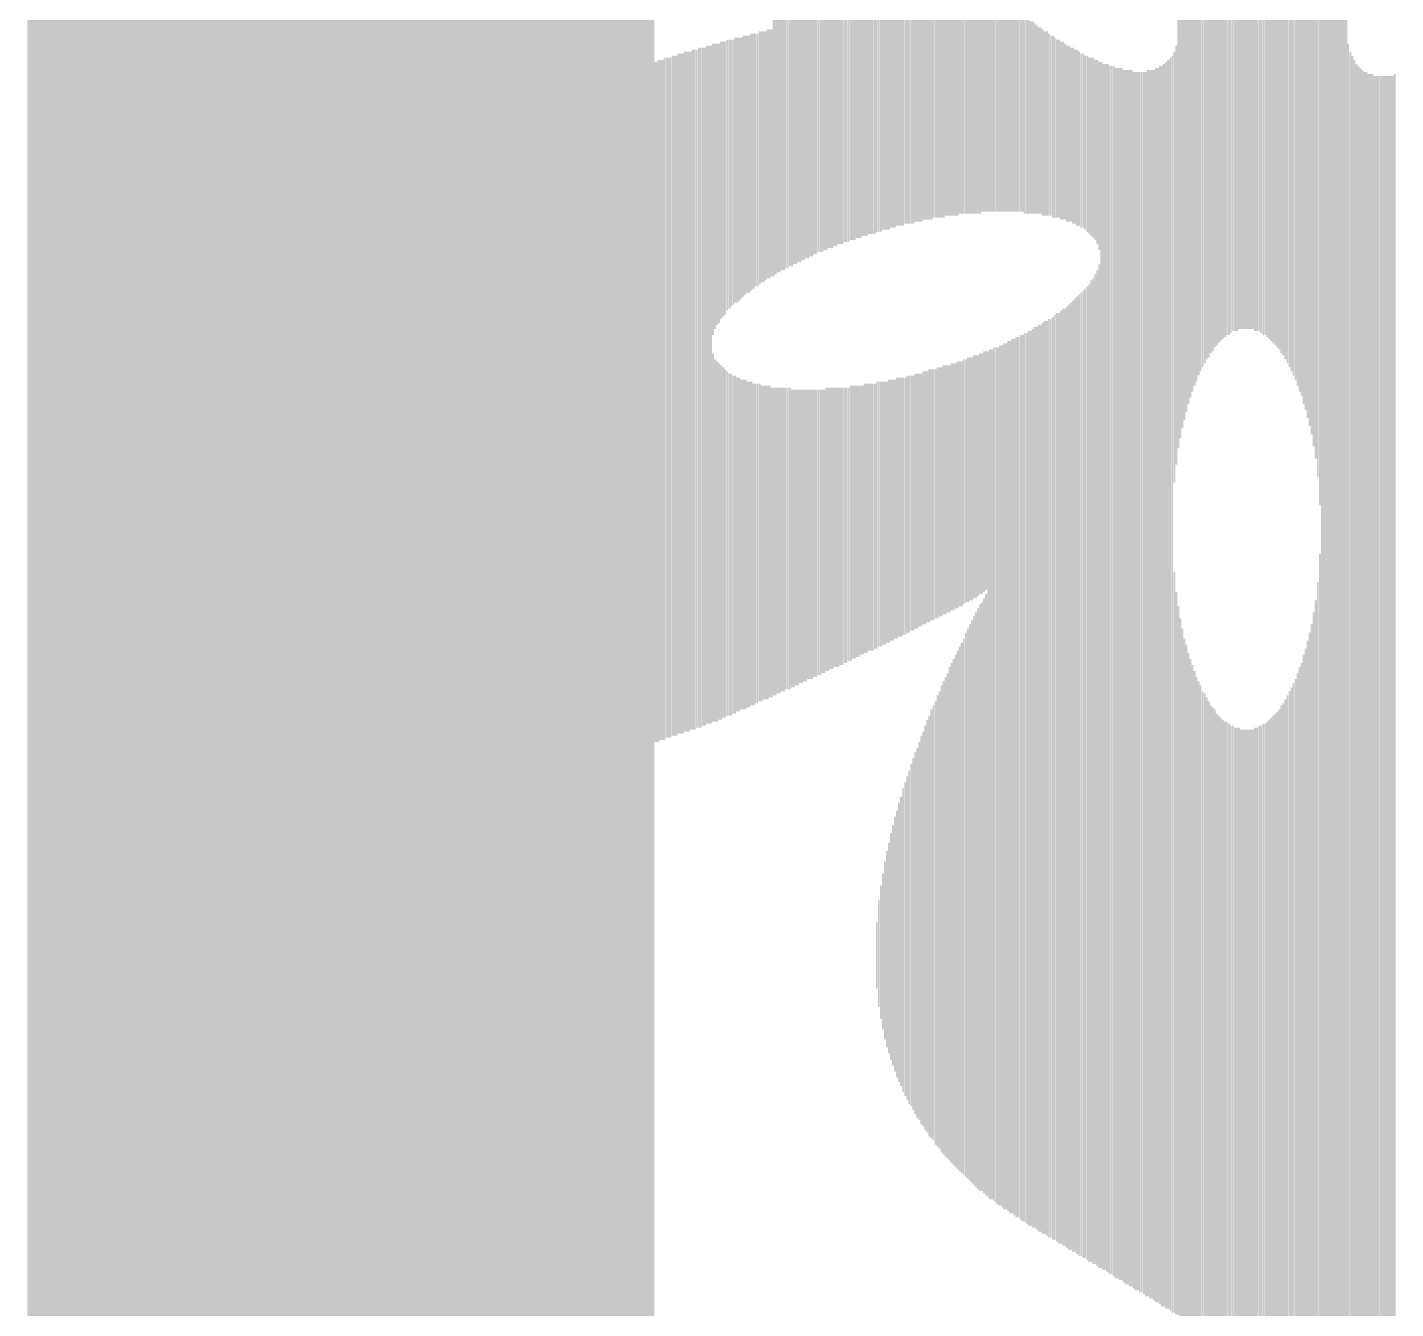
# Model space of a CAD drawing. Extents: x -2.3 to 30.4, y 0 to 24.1.
# Drawn here: x 12.751 to 14.469, y 10.08 to 11.688 of the extents above; entities that cross this region are included whole.
import ezdxf

# ---------------------------------------------------------------- set-up
doc = ezdxf.new("R2010")
doc.units = 0
for name, color, linetype in [('1', 12, 'CONTINUOUS'), ('16', 132, 'CONTINUOUS'), ('21', 253, 'CONTINUOUS')]:
    doc.layers.add(name, color=color, linetype=linetype)

# ---------------------------------------------------------------- blocks, each defined once
blk = doc.blocks.new('RECT')
blk.add_solid([(-0.5, -0.5), (0.5, -0.5), (-0.5, 0.5), (0.5, 0.5)])

msp = doc.modelspace()

# ---------------------------------------------------------------- linework, layer by layer
at = {"layer": '1', "const_width": 0.4064}
msp.add_lwpolyline([(12.954, 9.398), (12.954, 13.208)], dxfattribs=at)
at = {"layer": '16', "const_width": 0.4064}
msp.add_lwpolyline([(13.335, 9.652), (13.335, 19.558)], dxfattribs=at)

# ---------------------------------------------------------------- block references
at = {"layer": '21', "rotation": 270}
for p, xscale, yscale in [((13.688, 12.0282), 1.3056, 0.0026), ((13.6905, 12.0283), 1.3004, 0.0024), ((13.693, 12.0295), 1.298, 0.0024), ((13.6956, 12.0295), 1.298, 0.0026), ((13.6981, 12.0308), 1.2954, 0.0024), ((13.7007, 12.0295), 1.2928, 0.0026), ((13.7032, 12.0308), 1.2902, 0.0024), ((13.7057, 12.0308), 1.2902, 0.0024), ((13.7083, 12.0308), 1.2852, 0.0026), ((13.7108, 12.0308), 1.2852, 0.0024), ((13.7134, 12.0321), 1.2826, 0.0026), ((13.7159, 12.0321), 1.2826, 0.0024), ((13.7184, 12.032), 1.2776, 0.0024), ((13.721, 12.032), 1.2776, 0.0026), ((13.7235, 12.0333), 1.275, 0.0024), ((13.7261, 12.0321), 1.2724, 0.0026), ((13.7286, 12.0333), 1.27, 0.0024), ((13.7311, 12.0333), 1.27, 0.0024), ((13.7337, 12.0333), 1.265, 0.0026), ((13.7362, 12.0333), 1.265, 0.0024), ((13.7388, 12.0346), 1.2624, 0.0026), ((13.7413, 12.0333), 1.2598, 0.0024), ((13.7438, 12.0346), 1.2572, 0.0024), ((13.7464, 12.0346), 1.2572, 0.0026), ((13.7489, 12.0333), 1.2548, 0.0024), ((13.7515, 12.0346), 1.2522, 0.0026), ((13.754, 12.0346), 1.2522, 0.0024), ((13.7565, 12.0346), 1.247, 0.0024), ((13.7591, 12.0346), 1.247, 0.0026), ((13.7616, 12.0346), 1.247, 0.0024), ((13.7642, 12.0346), 1.242, 0.0026), ((13.7667, 12.0346), 1.242, 0.0024), ((13.7692, 12.0359), 1.2394, 0.0024), ((13.7718, 12.0346), 1.237, 0.0026), ((13.7743, 12.0346), 1.237, 0.0024), ((13.7769, 12.0346), 1.2318, 0.0026), ((13.7794, 12.0346), 1.2318, 0.0024), ((13.7819, 12.0346), 1.2318, 0.0024), ((13.7845, 12.0346), 1.2268, 0.0026), ((13.787, 12.0346), 1.2268, 0.0024), ((13.7896, 12.0333), 1.2242, 0.0026), ((13.7921, 12.0346), 1.2216, 0.0024), ((13.7946, 12.0346), 1.2216, 0.0024), ((13.7972, 12.0333), 1.2192, 0.0026), ((13.7997, 12.0346), 1.2166, 0.0024), ((13.8023, 12.0333), 1.2142, 0.0026), ((13.8048, 12.0333), 1.2142, 0.0024), ((13.8073, 12.0333), 1.209, 0.0024), ((13.8099, 12.0333), 1.209, 0.0026), ((13.8124, 12.0333), 1.209, 0.0024), ((13.815, 12.0321), 1.2064, 0.0026), ((14.4068, 11.2586), 2.535, 0.0026), ((14.3992, 11.2459), 2.5248, 0.0026), ((14.4017, 11.2498), 2.5272, 0.0024), ((14.4042, 11.2535), 2.5298, 0.0024), ((14.3941, 11.237), 2.5172, 0.0026), ((14.3966, 11.2409), 2.5196, 0.0024), ((14.3865, 11.2231), 2.5044, 0.0026), ((14.389, 11.2282), 2.5094, 0.0024), ((14.3915, 11.232), 2.512, 0.0024), ((14.3788, 11.2129), 2.4942, 0.0024), ((14.3814, 11.2154), 2.4994, 0.0026), ((14.3839, 11.2193), 2.5018, 0.0024), ((14.3712, 11.7831), 1.3182, 0.0024), ((14.3738, 11.7692), 1.3614, 0.0026), ((14.3763, 11.2091), 2.4916, 0.0024), ((14.3611, 11.806), 1.237, 0.0026), ((14.3636, 11.8034), 1.2522, 0.0024), ((14.3661, 11.7984), 1.2724, 0.0024), ((14.3687, 11.792), 1.2904, 0.0026), ((14.3509, 11.8162), 1.181, 0.0024), ((14.3534, 11.8136), 1.1964, 0.0024), ((14.356, 11.8111), 1.2064, 0.0026), ((14.3585, 11.8085), 1.2218, 0.0024), ((14.3407, 11.8212), 1.1404, 0.0024), ((14.3433, 11.82), 1.148, 0.0026), ((14.3458, 11.8187), 1.1608, 0.0024), ((14.3484, 11.8162), 1.1708, 0.0026), ((14.3255, 11.825), 1.0922, 0.0024), ((14.328, 11.8251), 1.0972, 0.0024), ((14.3306, 11.8238), 1.1048, 0.0026), ((14.3331, 11.8238), 1.115, 0.0024), ((14.3357, 11.8225), 1.1226, 0.0026), ((14.3382, 11.8213), 1.1302, 0.0024), ((14.3077, 11.8263), 1.054, 0.0024), ((14.3103, 11.825), 1.0566, 0.0026), ((14.3128, 11.8251), 1.0616, 0.0024), ((14.3153, 11.825), 1.0668, 0.0024), ((14.3179, 11.8251), 1.0718, 0.0026), ((14.3204, 11.8263), 1.0794, 0.0024), ((14.323, 11.8263), 1.0846, 0.0026), ((14.2899, 11.8238), 1.0286, 0.0024), ((14.2925, 11.8238), 1.0336, 0.0026), ((14.295, 11.8238), 1.0336, 0.0024), ((14.2976, 11.8251), 1.0362, 0.0026), ((14.3001, 11.825), 1.0414, 0.0024), ((14.3026, 11.8251), 1.0464, 0.0024), ((14.3052, 11.8263), 1.049, 0.0026), ((14.196, 11.7437), 1.1684, 0.0026), ((14.1985, 11.7501), 1.1556, 0.0024), ((14.201, 11.7564), 1.143, 0.0024), ((14.2036, 11.7603), 1.1302, 0.0026), ((14.2061, 11.7654), 1.12, 0.0024), ((14.2087, 11.7704), 1.11, 0.0026), ((14.2112, 11.773), 1.0998, 0.0024), ((14.2137, 11.7768), 1.0922, 0.0024), ((14.2163, 11.7806), 1.0846, 0.0026), ((14.2188, 11.7832), 1.0794, 0.0024), ((14.2214, 11.787), 1.0718, 0.0026), ((14.2239, 11.7882), 1.0642, 0.0024), ((14.2264, 11.7907), 1.0592, 0.0024), ((14.229, 11.7933), 1.054, 0.0026), ((14.2315, 11.7958), 1.049, 0.0024), ((14.2341, 11.7971), 1.0464, 0.0026), ((14.2366, 11.7996), 1.0414, 0.0024), ((14.2391, 11.8009), 1.0388, 0.0024), ((14.2417, 11.8034), 1.0338, 0.0026), ((14.2442, 11.8047), 1.0312, 0.0024), ((14.2468, 11.806), 1.0286, 0.0026), ((14.2493, 11.8073), 1.026, 0.0024), ((14.2518, 11.8098), 1.0262, 0.0024), ((14.2544, 11.8111), 1.0236, 0.0026), ((14.2569, 11.8124), 1.021, 0.0024), ((14.2595, 11.8124), 1.021, 0.0026), ((14.262, 11.8149), 1.021, 0.0024), ((14.2645, 11.8162), 1.0184, 0.0024), ((14.2671, 11.8162), 1.0184, 0.0026), ((14.2696, 11.8174), 1.021, 0.0024), ((14.2722, 11.8187), 1.0184, 0.0026), ((14.2747, 11.82), 1.021, 0.0024), ((14.2772, 11.82), 1.021, 0.0024), ((14.2798, 11.8212), 1.0236, 0.0026), ((14.2823, 11.8212), 1.0236, 0.0024), ((14.2849, 11.8225), 1.0262, 0.0026), ((14.2874, 11.8225), 1.0262, 0.0024), ((13.8175, 11.6891), 0.5156, 0.0024), ((13.82, 11.6841), 0.5054, 0.0024), ((13.8226, 11.6803), 0.4978, 0.0026), ((13.8251, 11.6777), 0.4876, 0.0024), ((13.8277, 11.6752), 0.4826, 0.0026), ((13.8302, 11.6714), 0.4748, 0.0024), ((13.8327, 11.6689), 0.4698, 0.0024), ((13.8353, 11.6676), 0.4622, 0.0026), ((13.8378, 11.665), 0.4572, 0.0024), ((13.8404, 11.6625), 0.452, 0.0026), ((13.8429, 11.6612), 0.4444, 0.0024), ((13.8454, 11.6587), 0.4394, 0.0024), ((13.848, 11.6561), 0.4344, 0.0026), ((13.8505, 11.6548), 0.4318, 0.0024), ((13.8531, 11.6536), 0.4242, 0.0026), ((13.8556, 11.6511), 0.419, 0.0024), ((13.8581, 11.6498), 0.4164, 0.0024), ((13.8607, 11.6473), 0.4114, 0.0026), ((13.8632, 11.646), 0.4088, 0.0024), ((13.8658, 11.6447), 0.4012, 0.0026), ((13.8683, 11.6434), 0.3988, 0.0024), ((13.8708, 11.6409), 0.3936, 0.0024), ((13.8734, 11.6396), 0.3912, 0.0026), ((13.8759, 11.6396), 0.386, 0.0024), ((13.8785, 11.6371), 0.381, 0.0026), ((13.881, 11.6358), 0.3784, 0.0024), ((13.8835, 11.6346), 0.3758, 0.0024), ((13.8861, 11.632), 0.3708, 0.0026), ((13.8886, 11.632), 0.3658, 0.0024), ((13.8912, 11.6307), 0.3632, 0.0026), ((13.8937, 11.6295), 0.3606, 0.0024), ((13.8962, 11.6269), 0.3556, 0.0024), ((13.8988, 11.6257), 0.353, 0.0026), ((13.9013, 11.6244), 0.3504, 0.0024), ((13.9039, 11.6244), 0.3454, 0.0026), ((13.9064, 11.6231), 0.3428, 0.0024), ((13.9089, 11.6218), 0.3404, 0.0024), ((13.9115, 11.6206), 0.3378, 0.0026), ((13.914, 11.618), 0.3328, 0.0024), ((13.9166, 11.6167), 0.3302, 0.0026), ((13.9191, 11.6155), 0.3276, 0.0024), ((13.9216, 11.6155), 0.3226, 0.0024), ((13.9242, 11.6142), 0.32, 0.0026), ((13.9267, 11.613), 0.3174, 0.0024), ((13.9293, 11.6117), 0.3148, 0.0026), ((13.9318, 11.6104), 0.3124, 0.0024), ((13.9343, 11.6092), 0.3098, 0.0024), ((13.9369, 11.6079), 0.3072, 0.0026), ((13.9394, 11.6066), 0.3048, 0.0024), ((13.942, 11.6053), 0.3022, 0.0026), ((13.9445, 11.6041), 0.2996, 0.0024), ((13.947, 11.6028), 0.2972, 0.0024), ((13.9496, 11.6028), 0.292, 0.0026), ((13.9521, 11.6015), 0.2896, 0.0024), ((13.9547, 11.6002), 0.287, 0.0026), ((13.9572, 11.599), 0.2844, 0.0024), ((13.9597, 11.5977), 0.282, 0.0024), ((13.9623, 11.5964), 0.2794, 0.0026), ((13.9648, 11.5952), 0.2768, 0.0024), ((13.9674, 11.5939), 0.2742, 0.0026), ((13.9699, 11.5939), 0.2742, 0.0024), ((13.9724, 11.5926), 0.2718, 0.0024), ((13.975, 11.5914), 0.2692, 0.0026), ((13.9775, 11.5901), 0.2666, 0.0024), ((13.9801, 11.5888), 0.2642, 0.0026), ((13.9826, 11.5875), 0.2616, 0.0024), ((13.9851, 11.5863), 0.259, 0.0024), ((13.9877, 11.585), 0.2566, 0.0026), ((13.9902, 11.585), 0.2566, 0.0024), ((13.9928, 11.5837), 0.254, 0.0026), ((13.9953, 11.5825), 0.2514, 0.0024), ((13.9978, 11.5812), 0.2488, 0.0024), ((14.0004, 11.5799), 0.2464, 0.0026), ((14.0029, 11.5787), 0.2488, 0.0024), ((14.0055, 11.5774), 0.2464, 0.0026), ((13.6803, 11.5291), 0.3124, 0.0024), ((13.6829, 11.5291), 0.3124, 0.0026), ((13.6854, 11.5304), 0.3098, 0.0024), ((14.008, 11.5761), 0.2438, 0.0024), ((14.0105, 11.5749), 0.2412, 0.0024), ((14.0131, 11.5749), 0.2412, 0.0026), ((14.0156, 11.5736), 0.2386, 0.0024), ((14.0182, 11.5723), 0.2362, 0.0026), ((14.0207, 11.5711), 0.2336, 0.0024), ((14.0232, 11.5711), 0.2336, 0.0024), ((14.0258, 11.5685), 0.2336, 0.0026), ((13.6118, 11.4847), 0.3656, 0.0026), ((13.6143, 11.4885), 0.358, 0.0024), ((13.6168, 11.491), 0.353, 0.0024), ((13.6194, 11.4923), 0.3504, 0.0026), ((13.6219, 11.4961), 0.348, 0.0024), ((13.6245, 11.4974), 0.3454, 0.0026), ((13.627, 11.4987), 0.3428, 0.0024), ((13.6295, 11.5025), 0.3402, 0.0024), ((13.6321, 11.5037), 0.3378, 0.0026), ((13.6346, 11.505), 0.3352, 0.0024), ((13.6372, 11.5063), 0.3326, 0.0026), ((13.6397, 11.5088), 0.3328, 0.0024), ((13.6422, 11.5088), 0.3328, 0.0024), ((13.6448, 11.5101), 0.3302, 0.0026), ((13.6473, 11.5114), 0.3276, 0.0024), ((13.6499, 11.5139), 0.3276, 0.0026), ((13.6524, 11.5152), 0.325, 0.0024), ((13.6549, 11.5164), 0.3226, 0.0024), ((13.6575, 11.5164), 0.3226, 0.0026), ((13.66, 11.519), 0.3224, 0.0024), ((13.6626, 11.5202), 0.32, 0.0026), ((13.6651, 11.5215), 0.3174, 0.0024), ((13.6676, 11.5215), 0.3174, 0.0024), ((13.6702, 11.5241), 0.3174, 0.0026), ((13.6727, 11.5253), 0.315, 0.0024), ((13.6753, 11.5253), 0.315, 0.0026), ((13.6778, 11.5266), 0.3124, 0.0024), ((14.0283, 11.5672), 0.2312, 0.0024), ((14.0309, 11.5672), 0.2312, 0.0026), ((14.0334, 11.5659), 0.2286, 0.0024), ((14.0359, 11.5647), 0.226, 0.0024), ((14.0385, 11.5634), 0.2286, 0.0026), ((14.041, 11.5622), 0.226, 0.0024), ((14.0436, 11.5609), 0.2234, 0.0026), ((14.0461, 11.5609), 0.2234, 0.0024), ((14.0486, 11.5584), 0.2234, 0.0024), ((14.0512, 11.5584), 0.2234, 0.0026), ((14.0537, 11.5571), 0.2208, 0.0024), ((14.4093, 10.8306), 1.6738, 0.0024), ((13.5508, 11.2218), 0.856, 0.0024), ((13.5533, 11.2231), 0.8534, 0.0024), ((13.5559, 11.2231), 0.8534, 0.0026), ((13.5584, 11.2231), 0.8534, 0.0024), ((13.561, 11.2256), 0.8534, 0.0026), ((13.5635, 11.2256), 0.8534, 0.0024), ((13.566, 11.2256), 0.8534, 0.0024), ((13.5686, 11.2281), 0.8534, 0.0026), ((13.5711, 11.2281), 0.8534, 0.0024), ((13.5737, 11.2281), 0.8534, 0.0026), ((13.5762, 11.2307), 0.8534, 0.0024), ((13.5787, 11.2307), 0.8534, 0.0024), ((13.5813, 11.2307), 0.8534, 0.0026), ((13.5838, 11.232), 0.8508, 0.0024), ((13.5864, 11.2332), 0.8534, 0.0026), ((13.5889, 11.2332), 0.8534, 0.0024), ((13.5914, 11.2345), 0.8508, 0.0024), ((13.594, 11.2358), 0.8534, 0.0026), ((13.5965, 11.2358), 0.8534, 0.0024), ((13.5991, 11.2371), 0.8508, 0.0026), ((13.6016, 11.2371), 0.8508, 0.0024), ((13.6041, 11.2396), 0.8508, 0.0024), ((13.6067, 11.2396), 0.8508, 0.0026), ((13.6092, 11.2396), 0.8508, 0.0024), ((14.0563, 11.5545), 0.221, 0.0026), ((14.0588, 11.5545), 0.221, 0.0024), ((14.0613, 11.5533), 0.2184, 0.0024), ((14.0639, 11.552), 0.221, 0.0026), ((14.0664, 11.5507), 0.2184, 0.0024), ((14.069, 11.5494), 0.221, 0.0026), ((14.0715, 11.5482), 0.2184, 0.0024), ((14.074, 11.5456), 0.2184, 0.0024), ((14.0766, 11.5456), 0.2184, 0.0026), ((14.0791, 11.5431), 0.2184, 0.0024), ((14.0817, 11.5418), 0.221, 0.0026), ((14.0842, 11.5393), 0.221, 0.0024), ((14.0867, 11.538), 0.2236, 0.0024), ((14.0893, 11.5368), 0.226, 0.0026), ((14.1858, 10.8637), 1.5722, 0.0024), ((14.1883, 10.8637), 1.5772, 0.0024), ((14.1909, 11.3869), 0.541, 0.0026), ((14.1934, 11.4021), 0.5258, 0.0024), ((14.4119, 10.8268), 1.6612, 0.0026), ((14.4144, 10.8256), 1.6534, 0.0024), ((13.4975, 11.2066), 0.8508, 0.0026), ((13.5, 11.2066), 0.8508, 0.0024), ((13.5025, 11.2066), 0.8508, 0.0024), ((13.5051, 11.2078), 0.8534, 0.0026), ((13.5076, 11.2091), 0.8508, 0.0024), ((13.5102, 11.2091), 0.8508, 0.0026), ((13.5127, 11.2104), 0.8534, 0.0024), ((13.5152, 11.2104), 0.8534, 0.0024), ((13.5178, 11.2117), 0.8508, 0.0026), ((13.5203, 11.2129), 0.8534, 0.0024), ((13.5229, 11.2129), 0.8534, 0.0026), ((13.5254, 11.2129), 0.8534, 0.0024), ((13.5279, 11.2154), 0.8534, 0.0024), ((13.5305, 11.2154), 0.8534, 0.0026), ((13.533, 11.2154), 0.8534, 0.0024), ((13.5356, 11.218), 0.8534, 0.0026), ((13.5381, 11.218), 0.8534, 0.0024), ((13.5406, 11.218), 0.8534, 0.0024), ((13.5432, 11.2192), 0.856, 0.0026), ((13.5457, 11.2205), 0.8534, 0.0024), ((13.5483, 11.2205), 0.8534, 0.0026), ((14.0918, 11.5342), 0.226, 0.0024), ((14.0944, 11.5317), 0.231, 0.0026), ((14.0969, 11.5266), 0.2362, 0.0024), ((14.0994, 10.8878), 1.5138, 0.0024), ((14.102, 10.8852), 1.5138, 0.0026), ((14.1045, 10.8852), 1.5138, 0.0024), ((14.1071, 10.884), 1.5162, 0.0026), ((14.1096, 10.8814), 1.5164, 0.0024), ((14.1121, 10.8814), 1.5164, 0.0024), ((14.1147, 10.8802), 1.5188, 0.0026), ((14.1172, 10.8776), 1.519, 0.0024), ((14.1198, 10.8776), 1.519, 0.0026), ((14.1223, 10.8764), 1.5214, 0.0024), ((14.1248, 10.8764), 1.5214, 0.0024), ((14.1274, 10.8738), 1.5214, 0.0026), ((14.1299, 10.8725), 1.524, 0.0024), ((14.1325, 10.8725), 1.524, 0.0026), ((14.135, 10.8713), 1.5264, 0.0024), ((14.1375, 10.8713), 1.5264, 0.0024), ((14.1401, 10.8687), 1.5266, 0.0026), ((14.1426, 10.8675), 1.529, 0.0024), ((14.1452, 10.8675), 1.529, 0.0026), ((14.1477, 10.8662), 1.5316, 0.0024), ((14.1502, 10.8662), 1.5316, 0.0024), ((14.1528, 10.8649), 1.5342, 0.0026), ((14.1553, 10.8637), 1.5366, 0.0024), ((14.1579, 10.8649), 1.5392, 0.0026), ((14.1604, 10.8636), 1.5418, 0.0024), ((14.1629, 10.8636), 1.5418, 0.0024), ((14.1655, 10.8624), 1.5442, 0.0026), ((14.168, 10.8624), 1.5494, 0.0024), ((14.1706, 10.8624), 1.5494, 0.0026), ((14.1731, 10.8624), 1.5544, 0.0024), ((14.1756, 10.8611), 1.557, 0.0024), ((14.1782, 10.8624), 1.5594, 0.0026), ((14.1807, 10.8624), 1.5646, 0.0024), ((14.1833, 10.8636), 1.5672, 0.0026), ((14.4169, 10.8243), 1.6458, 0.0024), ((14.4195, 10.823), 1.6382, 0.0026), ((14.422, 10.8217), 1.6358, 0.0024), ((14.4246, 10.8218), 1.6306, 0.0026), ((14.4271, 10.8217), 1.6256, 0.0024), ((14.4296, 10.8218), 1.6204, 0.0024), ((14.4322, 10.823), 1.618, 0.0026), ((13.4543, 11.1938), 0.8458, 0.0026), ((13.4568, 11.1951), 0.8432, 0.0024), ((13.4594, 11.1951), 0.8432, 0.0026), ((13.4619, 11.1964), 0.8458, 0.0024), ((13.4644, 11.1964), 0.8458, 0.0024), ((13.467, 11.1977), 0.8482, 0.0026), ((13.4695, 11.1977), 0.8482, 0.0024), ((13.4721, 11.1989), 0.8458, 0.0026), ((13.4746, 11.2002), 0.8484, 0.0024), ((13.4771, 11.2002), 0.8484, 0.0024), ((13.4797, 11.2002), 0.8484, 0.0026), ((13.4822, 11.2015), 0.8508, 0.0024), ((13.4848, 11.2027), 0.8484, 0.0026), ((13.4873, 11.2027), 0.8484, 0.0024), ((13.4898, 11.204), 0.8508, 0.0024), ((13.4924, 11.204), 0.8508, 0.0026), ((13.4949, 11.204), 0.8508, 0.0024), ((14.4347, 10.823), 1.6128, 0.0024), ((14.4373, 10.8243), 1.6102, 0.0026), ((14.4398, 10.8255), 1.6078, 0.0024), ((14.4423, 10.8256), 1.6026, 0.0024), ((14.4449, 10.8268), 1.6002, 0.0026), ((14.4474, 10.8281), 1.5976, 0.0024), ((14.45, 10.8294), 1.595, 0.0026), ((14.4525, 10.8306), 1.5926, 0.0024), ((14.455, 10.8319), 1.59, 0.0024), ((14.4576, 10.8332), 1.5874, 0.0026), ((14.4601, 10.8344), 1.585, 0.0024), ((14.4627, 10.8357), 1.5824, 0.0026), ((14.4652, 10.837), 1.5798, 0.0024), ((14.4677, 10.8395), 1.5798, 0.0024), ((13.4086, 11.1824), 0.8332, 0.0026), ((13.4111, 11.1824), 0.8332, 0.0024), ((13.4136, 11.1824), 0.8332, 0.0024), ((13.4162, 11.1837), 0.8356, 0.0026), ((13.4187, 11.185), 0.833, 0.0024), ((13.4213, 11.1862), 0.8356, 0.0026), ((13.4238, 11.1862), 0.8356, 0.0024), ((13.4263, 11.1862), 0.8356, 0.0024), ((13.4289, 11.1875), 0.8382, 0.0026), ((13.4314, 11.1875), 0.8382, 0.0024), ((13.434, 11.1888), 0.8406, 0.0026), ((13.4365, 11.1888), 0.8406, 0.0024), ((13.439, 11.19), 0.8382, 0.0024), ((13.4416, 11.1913), 0.8408, 0.0026), ((13.4441, 11.1913), 0.8408, 0.0024), ((13.4467, 11.1926), 0.8432, 0.0026), ((13.4492, 11.1926), 0.8432, 0.0024), ((13.4517, 11.1926), 0.8432, 0.0024), ((13.3679, 11.1723), 0.8178, 0.0024), ((13.3705, 11.1723), 0.8178, 0.0026), ((13.373, 11.1735), 0.8204, 0.0024), ((13.3755, 11.1735), 0.8204, 0.0024), ((13.3781, 11.1761), 0.8204, 0.0026), ((13.3806, 11.1761), 0.8204, 0.0024), ((13.3832, 11.1761), 0.8204, 0.0026), ((13.3857, 11.1773), 0.823, 0.0024), ((13.3882, 11.1773), 0.823, 0.0024), ((13.3908, 11.1786), 0.8254, 0.0026), ((13.3933, 11.1786), 0.8254, 0.0024), ((13.3959, 11.1799), 0.828, 0.0026), ((13.3984, 11.1799), 0.828, 0.0024), ((13.4009, 11.1799), 0.828, 0.0024), ((13.4035, 11.1811), 0.8306, 0.0026), ((13.406, 11.1811), 0.8306, 0.0024), ((13.3298, 11.1646), 0.7976, 0.0024), ((13.3324, 11.1646), 0.7976, 0.0026), ((13.3349, 11.1659), 0.8, 0.0024), ((13.3374, 11.1659), 0.8, 0.0024), ((13.34, 11.1672), 0.8026, 0.0026), ((13.3425, 11.1659), 0.8052, 0.0024), ((13.3451, 11.1672), 0.8076, 0.0026), ((13.3476, 11.1672), 0.8076, 0.0024), ((13.3501, 11.1685), 0.8102, 0.0024), ((13.3527, 11.1685), 0.8102, 0.0026), ((13.3552, 11.1697), 0.8128, 0.0024), ((13.3578, 11.1697), 0.8128, 0.0026), ((13.3603, 11.171), 0.8152, 0.0024), ((13.3628, 11.171), 0.8152, 0.0024), ((13.3654, 11.171), 0.8152, 0.0026), ((13.2993, 11.1583), 0.7798, 0.0024), ((13.3019, 11.157), 0.7824, 0.0026), ((13.3044, 11.1583), 0.7848, 0.0024), ((13.307, 11.1583), 0.7848, 0.0026), ((13.3095, 11.1595), 0.7874, 0.0024), ((13.312, 11.1595), 0.7874, 0.0024), ((13.3146, 11.1608), 0.79, 0.0026), ((13.3171, 11.1608), 0.79, 0.0024), ((13.3197, 11.1621), 0.7924, 0.0026), ((13.3222, 11.1621), 0.7924, 0.0024), ((13.3247, 11.1634), 0.795, 0.0024), ((13.3273, 11.1634), 0.795, 0.0026), ((13.2663, 11.1507), 0.7594, 0.0024), ((13.2689, 11.1507), 0.7594, 0.0026), ((13.2714, 11.1519), 0.762, 0.0024), ((13.2739, 11.1532), 0.7646, 0.0024), ((13.2765, 11.1532), 0.7646, 0.0026), ((13.279, 11.1545), 0.767, 0.0024), ((13.2816, 11.1532), 0.7696, 0.0026), ((13.2841, 11.1545), 0.772, 0.0024), ((13.2866, 11.1545), 0.772, 0.0024), ((13.2892, 11.1558), 0.7746, 0.0026), ((13.2917, 11.1558), 0.7746, 0.0024), ((13.2943, 11.157), 0.7772, 0.0026), ((13.2968, 11.157), 0.7772, 0.0024), ((13.2358, 11.1456), 0.734, 0.0024), ((13.2384, 11.1443), 0.7366, 0.0026), ((13.2409, 11.1456), 0.739, 0.0024), ((13.2435, 11.1469), 0.7416, 0.0026), ((13.246, 11.1469), 0.7416, 0.0024), ((13.2485, 11.1481), 0.7442, 0.0024), ((13.2511, 11.1469), 0.7466, 0.0026), ((13.2536, 11.1482), 0.7492, 0.0024), ((13.2562, 11.1494), 0.7518, 0.0026), ((13.2587, 11.1494), 0.7518, 0.0024), ((13.2612, 11.1507), 0.7542, 0.0024), ((13.2638, 11.1494), 0.7568, 0.0026), ((13.2079, 11.1392), 0.7112, 0.0024), ((13.2104, 11.1405), 0.7138, 0.0024), ((13.213, 11.1405), 0.7138, 0.0026), ((13.2155, 11.1418), 0.7162, 0.0024), ((13.2181, 11.1418), 0.7212, 0.0026), ((13.2206, 11.1418), 0.7212, 0.0024), ((13.2231, 11.1431), 0.7238, 0.0024), ((13.2257, 11.1431), 0.7238, 0.0026), ((13.2282, 11.143), 0.729, 0.0024), ((13.2308, 11.1443), 0.7316, 0.0026), ((13.2333, 11.1443), 0.7316, 0.0024), ((13.1825, 11.1341), 0.6858, 0.0024), ((13.185, 11.1354), 0.6884, 0.0024), ((13.1876, 11.1354), 0.6884, 0.0026), ((13.1901, 11.1354), 0.6934, 0.0024), ((13.1927, 11.1367), 0.696, 0.0026), ((13.1952, 11.138), 0.6984, 0.0024), ((13.1977, 11.138), 0.6984, 0.0024), ((13.2003, 11.138), 0.7034, 0.0026), ((13.2028, 11.1393), 0.706, 0.0024), ((13.2054, 11.1393), 0.706, 0.0026), ((13.1622, 11.1304), 0.6628, 0.0026), ((13.1647, 11.1316), 0.6654, 0.0024), ((13.1673, 11.1329), 0.668, 0.0026), ((13.1698, 11.1316), 0.6706, 0.0024), ((13.1723, 11.1329), 0.673, 0.0024), ((13.1749, 11.1329), 0.6782, 0.0026), ((13.1774, 11.1342), 0.6806, 0.0024), ((13.18, 11.1342), 0.6806, 0.0026), ((13.1393, 11.1265), 0.635, 0.0024), ((13.1419, 11.1266), 0.64, 0.0026), ((13.1444, 11.1278), 0.6426, 0.0024), ((13.1469, 11.1291), 0.645, 0.0024), ((13.1495, 11.1278), 0.6476, 0.0026), ((13.152, 11.1291), 0.6502, 0.0024), ((13.1546, 11.1291), 0.6552, 0.0026), ((13.1571, 11.1304), 0.6578, 0.0024), ((13.1596, 11.1304), 0.6578, 0.0024), ((13.119, 11.1214), 0.6096, 0.0024), ((13.1215, 11.1227), 0.6122, 0.0024), ((13.1241, 11.1227), 0.6172, 0.0026), ((13.1266, 11.124), 0.6198, 0.0024), ((13.1292, 11.1253), 0.6222, 0.0026), ((13.1317, 11.1253), 0.6272, 0.0024), ((13.1342, 11.1253), 0.6272, 0.0024), ((13.1368, 11.1253), 0.6324, 0.0026), ((13.0987, 11.1177), 0.5816, 0.0026), ((13.1012, 11.1189), 0.5842, 0.0024), ((13.1038, 11.1189), 0.5892, 0.0026), ((13.1063, 11.1202), 0.5918, 0.0024), ((13.1088, 11.1202), 0.5968, 0.0024), ((13.1114, 11.1215), 0.5994, 0.0026), ((13.1139, 11.1215), 0.6044, 0.0024), ((13.1165, 11.1215), 0.6044, 0.0026), ((13.0834, 11.1138), 0.5588, 0.0024), ((13.086, 11.1151), 0.5614, 0.0026), ((13.0885, 11.1151), 0.5664, 0.0024), ((13.0911, 11.1164), 0.5688, 0.0026), ((13.0936, 11.1164), 0.574, 0.0024), ((13.0961, 11.1176), 0.5766, 0.0024), ((13.0682, 11.1113), 0.5334, 0.0024), ((13.0707, 11.1113), 0.5384, 0.0024), ((13.0733, 11.1126), 0.541, 0.0026), ((13.0758, 11.1126), 0.546, 0.0024), ((13.0784, 11.1138), 0.5486, 0.0026), ((13.0809, 11.1139), 0.5536, 0.0024), ((14.0918, 10.757), 1.242, 0.0024), ((14.0944, 10.7583), 1.2496, 0.0026), ((14.0969, 10.7608), 1.2598, 0.0024), ((13.0504, 11.1062), 0.503, 0.0024), ((13.053, 11.1075), 0.5054, 0.0026), ((13.0555, 11.1075), 0.5104, 0.0024), ((13.058, 11.1075), 0.5156, 0.0024), ((13.0606, 11.1088), 0.518, 0.0026), ((13.0631, 11.1088), 0.5232, 0.0024), ((13.0657, 11.11), 0.5258, 0.0026), ((14.0766, 10.7506), 1.2142, 0.0026), ((14.0791, 10.7519), 1.2166, 0.0024), ((14.0817, 10.7519), 1.2216, 0.0026), ((14.0842, 10.7519), 1.2268, 0.0024), ((14.0867, 10.7545), 1.2318, 0.0024), ((14.0893, 10.7544), 1.237, 0.0026), ((13.0377, 11.1024), 0.475, 0.0024), ((13.0403, 11.1037), 0.4826, 0.0026), ((13.0428, 11.105), 0.485, 0.0024), ((13.0453, 11.1049), 0.4902, 0.0024), ((13.0479, 11.105), 0.4952, 0.0026), ((14.0588, 10.7468), 1.1862, 0.0024), ((14.0613, 10.7481), 1.1886, 0.0024), ((14.0639, 10.7481), 1.1938, 0.0026), ((14.0664, 10.7494), 1.1962, 0.0024), ((14.069, 10.7493), 1.2014, 0.0026), ((14.0715, 10.7494), 1.2064, 0.0024), ((14.074, 10.7506), 1.209, 0.0024), ((13.0276, 11.0999), 0.4546, 0.0026), ((13.0301, 11.0999), 0.4596, 0.0024), ((13.0326, 11.1011), 0.4674, 0.0024), ((13.0352, 11.1024), 0.4698, 0.0026), ((14.0385, 10.7455), 1.1582, 0.0026), ((14.041, 10.7468), 1.1608, 0.0024), ((14.0436, 10.7468), 1.1658, 0.0026), ((14.0461, 10.7455), 1.1684, 0.0024), ((14.0486, 10.7468), 1.171, 0.0024), ((14.0512, 10.7468), 1.176, 0.0026), ((14.0537, 10.7468), 1.176, 0.0024), ((14.0563, 10.7468), 1.181, 0.0026), ((13.0149, 11.0961), 0.4266, 0.0026), ((13.0174, 11.096), 0.4318, 0.0024), ((13.0199, 11.0986), 0.4368, 0.0024), ((13.0225, 11.0986), 0.442, 0.0026), ((13.025, 11.0986), 0.447, 0.0024), ((14.008, 10.7456), 1.1226, 0.0024), ((14.0105, 10.7456), 1.1226, 0.0024), ((14.0131, 10.7455), 1.1278, 0.0026), ((14.0156, 10.7468), 1.1302, 0.0024), ((14.0182, 10.7455), 1.1328, 0.0026), ((14.0207, 10.7456), 1.1378, 0.0024), ((14.0232, 10.7456), 1.1378, 0.0024), ((14.0258, 10.7455), 1.143, 0.0026), ((14.0283, 10.7468), 1.1456, 0.0024), ((14.0309, 10.7456), 1.148, 0.0026), ((14.0334, 10.7455), 1.1532, 0.0024), ((14.0359, 10.7455), 1.1532, 0.0024), ((13.0047, 11.0922), 0.3988, 0.0024), ((13.0072, 11.0935), 0.4064, 0.0024), ((13.0098, 11.0935), 0.4114, 0.0026), ((13.0123, 11.0948), 0.419, 0.0024), ((13.9724, 10.7494), 1.0794, 0.0024), ((13.975, 10.7481), 1.082, 0.0026), ((13.9775, 10.7481), 1.087, 0.0024), ((13.9801, 10.7481), 1.087, 0.0026), ((13.9826, 10.7481), 1.0922, 0.0024), ((13.9851, 10.7468), 1.0948, 0.0024), ((13.9877, 10.7481), 1.0972, 0.0026), ((13.9902, 10.7468), 1.0998, 0.0024), ((13.9928, 10.7468), 1.1048, 0.0026), ((13.9953, 10.7468), 1.1048, 0.0024), ((13.9978, 10.7468), 1.11, 0.0024), ((14.0004, 10.7456), 1.1124, 0.0026), ((14.0029, 10.7468), 1.115, 0.0024), ((14.0055, 10.7455), 1.1176, 0.0026), ((12.9945, 11.0884), 0.3708, 0.0024), ((12.9971, 11.0897), 0.3784, 0.0026), ((12.9996, 11.091), 0.386, 0.0024), ((13.0022, 11.091), 0.391, 0.0026), ((13.6118, 11.0478), 0.4622, 0.0026), ((13.6143, 11.044), 0.4546, 0.0024), ((13.9267, 11.1177), 0.3072, 0.0024), ((13.9293, 11.1189), 0.3048, 0.0026), ((13.9318, 11.1202), 0.3072, 0.0024), ((13.9343, 11.1214), 0.3048, 0.0024), ((13.9369, 11.1214), 0.3048, 0.0026), ((13.9394, 11.124), 0.3048, 0.0024), ((13.942, 11.124), 0.3048, 0.0026), ((13.9445, 11.1253), 0.3022, 0.0024), ((13.947, 11.1278), 0.3022, 0.0024), ((13.9496, 11.1278), 0.3022, 0.0026), ((13.9521, 11.1304), 0.3022, 0.0024), ((13.9547, 11.1316), 0.2998, 0.0026), ((13.9572, 10.7506), 1.0618, 0.0024), ((13.9597, 10.7506), 1.0668, 0.0024), ((13.9623, 10.7506), 1.0668, 0.0026), ((13.9648, 10.7506), 1.0718, 0.0024), ((13.9674, 10.7493), 1.0744, 0.0026), ((13.9699, 10.7481), 1.0768, 0.0024), ((12.9844, 11.0859), 0.3404, 0.0026), ((12.9869, 11.0859), 0.3504, 0.0024), ((12.9895, 11.0859), 0.3556, 0.0026), ((12.992, 11.0872), 0.3632, 0.0024), ((13.6168, 11.0427), 0.4522, 0.0024), ((13.6194, 11.0427), 0.447, 0.0026), ((13.6219, 11.0415), 0.4444, 0.0024), ((13.6245, 11.0414), 0.4394, 0.0026), ((13.627, 11.0402), 0.4368, 0.0024), ((13.6295, 11.0402), 0.4318, 0.0024), ((13.8759, 11.0974), 0.3174, 0.0024), ((13.8785, 11.0974), 0.3174, 0.0026), ((13.881, 11.0986), 0.315, 0.0024), ((13.8835, 11.0999), 0.3174, 0.0024), ((13.8861, 11.1011), 0.315, 0.0026), ((13.8886, 11.1011), 0.315, 0.0024), ((13.8912, 11.1024), 0.3124, 0.0026), ((13.8937, 11.1037), 0.3148, 0.0024), ((13.8962, 11.1049), 0.3124, 0.0024), ((13.8988, 11.1049), 0.3124, 0.0026), ((13.9013, 11.1075), 0.3124, 0.0024), ((13.9039, 11.1075), 0.3124, 0.0026), ((13.9064, 11.1088), 0.3098, 0.0024), ((13.9089, 11.1088), 0.3098, 0.0024), ((13.9115, 11.1113), 0.3098, 0.0026), ((13.914, 11.1113), 0.3098, 0.0024), ((13.9166, 11.1126), 0.3072, 0.0026), ((13.9191, 11.1139), 0.3098, 0.0024), ((13.9216, 11.1151), 0.3074, 0.0024), ((13.9242, 11.1151), 0.3074, 0.0026), ((12.9768, 11.0808), 0.315, 0.0026), ((12.9793, 11.0821), 0.3226, 0.0024), ((12.9818, 11.0846), 0.3328, 0.0024), ((13.6321, 11.0389), 0.4292, 0.0026), ((13.6346, 11.0389), 0.4292, 0.0024), ((13.6372, 11.0389), 0.4242, 0.0026), ((13.6397, 11.0389), 0.4242, 0.0024), ((13.6422, 11.0389), 0.419, 0.0024), ((13.6448, 11.0389), 0.419, 0.0026), ((13.6473, 11.0389), 0.414, 0.0024), ((13.6499, 11.0389), 0.414, 0.0026), ((13.6524, 11.0389), 0.414, 0.0024), ((13.6549, 11.0389), 0.409, 0.0024), ((13.6575, 11.0389), 0.409, 0.0026), ((13.66, 11.0402), 0.4064, 0.0024), ((13.6626, 11.0389), 0.4038, 0.0026), ((13.6651, 11.0402), 0.4012, 0.0024), ((13.6676, 11.0402), 0.4012, 0.0024), ((13.6702, 11.0414), 0.3988, 0.0026), ((13.6727, 11.0402), 0.3962, 0.0024), ((13.6753, 11.0415), 0.3936, 0.0026), ((13.6778, 11.0415), 0.3936, 0.0024), ((13.6803, 11.0415), 0.3936, 0.0024), ((13.6829, 11.0427), 0.3912, 0.0026), ((13.7845, 11.0656), 0.3454, 0.0026), ((13.787, 11.0669), 0.3428, 0.0024), ((13.7896, 11.0669), 0.3428, 0.0026), ((13.7921, 11.0681), 0.3404, 0.0024), ((13.7946, 11.0681), 0.3404, 0.0024), ((13.7972, 11.0694), 0.3378, 0.0026), ((13.7997, 11.0694), 0.3378, 0.0024), ((13.8023, 11.0719), 0.3378, 0.0026), ((13.8048, 11.0719), 0.3378, 0.0024), ((13.8073, 11.0732), 0.3352, 0.0024), ((13.8099, 11.0732), 0.3352, 0.0026), ((13.8124, 11.0732), 0.3352, 0.0024), ((13.815, 11.0745), 0.3326, 0.0026), ((13.8175, 11.0758), 0.3352, 0.0024), ((13.82, 11.077), 0.3328, 0.0024), ((13.8226, 11.077), 0.3328, 0.0026), ((13.8251, 11.0783), 0.3302, 0.0024), ((13.8277, 11.0783), 0.3302, 0.0026), ((13.8302, 11.0796), 0.3276, 0.0024), ((13.8327, 11.0808), 0.3302, 0.0024), ((13.8353, 11.0821), 0.3276, 0.0026), ((13.8378, 11.0821), 0.3276, 0.0024), ((13.8404, 11.0834), 0.325, 0.0026), ((13.8429, 11.0846), 0.3276, 0.0024), ((13.8454, 11.0859), 0.325, 0.0024), ((13.848, 11.0859), 0.325, 0.0026), ((13.8505, 11.0872), 0.3224, 0.0024), ((13.8531, 11.0872), 0.3224, 0.0026), ((13.8556, 11.0897), 0.3226, 0.0024), ((13.8581, 11.0897), 0.3226, 0.0024), ((13.8607, 11.091), 0.32, 0.0026), ((13.8632, 11.091), 0.32, 0.0024), ((13.8658, 11.0935), 0.32, 0.0026), ((13.8683, 11.0935), 0.32, 0.0024), ((13.8708, 11.0948), 0.3174, 0.0024), ((13.8734, 11.0948), 0.3174, 0.0026), ((12.9691, 11.0795), 0.287, 0.0024), ((12.9717, 11.0795), 0.2972, 0.0026), ((12.9742, 11.0808), 0.3048, 0.0024), ((13.6854, 11.0414), 0.3886, 0.0024), ((13.688, 11.0427), 0.386, 0.0026), ((13.6905, 11.0427), 0.386, 0.0024), ((13.693, 11.044), 0.3834, 0.0024), ((13.6956, 11.044), 0.3834, 0.0026), ((13.6981, 11.0452), 0.381, 0.0024), ((13.7007, 11.0452), 0.381, 0.0026), ((13.7032, 11.0465), 0.3784, 0.0024), ((13.7057, 11.0465), 0.3784, 0.0024), ((13.7083, 11.0465), 0.3784, 0.0026), ((13.7108, 11.0465), 0.3734, 0.0024), ((13.7134, 11.0465), 0.3734, 0.0026), ((13.7159, 11.0478), 0.3708, 0.0024), ((13.7184, 11.0478), 0.3708, 0.0024), ((13.721, 11.0491), 0.3682, 0.0026), ((13.7235, 11.0491), 0.3682, 0.0024), ((13.7261, 11.0503), 0.3658, 0.0026), ((13.7286, 11.0503), 0.3658, 0.0024), ((13.7311, 11.0516), 0.3632, 0.0024), ((13.7337, 11.0516), 0.3632, 0.0026), ((13.7362, 11.0516), 0.3632, 0.0024), ((13.7388, 11.0529), 0.3606, 0.0026), ((13.7413, 11.0529), 0.3606, 0.0024), ((13.7438, 11.0542), 0.358, 0.0024), ((13.7464, 11.0542), 0.358, 0.0026), ((13.7489, 11.0554), 0.3556, 0.0024), ((13.7515, 11.0554), 0.3556, 0.0026), ((13.754, 11.0579), 0.3556, 0.0024), ((13.7565, 11.0579), 0.3556, 0.0024), ((13.7591, 11.0592), 0.353, 0.0026), ((13.7616, 11.0592), 0.353, 0.0024), ((13.7642, 11.0605), 0.3504, 0.0026), ((13.7667, 11.0605), 0.3504, 0.0024), ((13.7692, 11.0605), 0.3504, 0.0024), ((13.7718, 11.0618), 0.3478, 0.0026), ((13.7743, 11.0618), 0.3478, 0.0024), ((13.7769, 11.063), 0.3454, 0.0026), ((13.7794, 11.063), 0.3454, 0.0024), ((13.7819, 11.0643), 0.3428, 0.0024), ((12.9615, 11.077), 0.2566, 0.0024), ((12.9641, 11.077), 0.2666, 0.0026), ((12.9666, 11.077), 0.2768, 0.0024), ((12.9564, 11.0732), 0.2336, 0.0024), ((12.959, 11.0745), 0.2462, 0.0026), ((12.9514, 11.0732), 0.2082, 0.0026), ((12.9539, 11.0719), 0.221, 0.0024), ((12.9463, 11.0694), 0.1802, 0.0026), ((12.9488, 11.0707), 0.193, 0.0024), ((12.9412, 11.0668), 0.1448, 0.0024), ((12.9437, 11.0681), 0.1626, 0.0024), ((12.9361, 11.0669), 0.099, 0.0024), ((12.9387, 11.0669), 0.1244, 0.0026), ((12.9336, 11.0643), 0.0634, 0.0026), ((14.3738, 10.4941), 1.0668, 0.0026), ((14.1909, 10.5398), 0.9296, 0.0026), ((14.1934, 10.5258), 0.9068, 0.0024), ((14.3712, 10.4763), 1.0312, 0.0024), ((13.947, 10.5957), 0.7366, 0.0024), ((13.9496, 10.597), 0.739, 0.0026), ((13.9521, 10.5982), 0.7468, 0.0024), ((13.9547, 10.5995), 0.7544, 0.0026), ((14.3687, 10.4649), 1.0082, 0.0026), ((13.9394, 10.5919), 0.7136, 0.0024), ((13.942, 10.5931), 0.7214, 0.0026), ((13.9445, 10.5944), 0.729, 0.0024), ((14.196, 10.5169), 0.889, 0.0026), ((14.1985, 10.5081), 0.8762, 0.0024), ((14.3661, 10.4573), 0.993, 0.0024), ((13.9293, 10.5868), 0.6832, 0.0026), ((13.9318, 10.5881), 0.6908, 0.0024), ((13.9343, 10.5894), 0.6984, 0.0024), ((13.9369, 10.5906), 0.706, 0.0026), ((14.201, 10.5004), 0.8662, 0.0024), ((14.3611, 10.4471), 0.9626, 0.0026), ((14.3636, 10.4509), 0.9754, 0.0024), ((13.9216, 10.5817), 0.6578, 0.0024), ((13.9242, 10.583), 0.6654, 0.0026), ((13.9267, 10.5843), 0.673, 0.0024), ((14.2036, 10.4941), 0.8534, 0.0026), ((14.2061, 10.489), 0.8484, 0.0024), ((14.3585, 10.4433), 0.9498, 0.0024), ((13.914, 10.5779), 0.635, 0.0024), ((13.9166, 10.5792), 0.6426, 0.0026), ((13.9191, 10.5804), 0.6502, 0.0024), ((14.2087, 10.4839), 0.8382, 0.0026), ((14.2112, 10.4789), 0.833, 0.0024), ((14.3534, 10.4357), 0.9296, 0.0024), ((14.356, 10.4382), 0.9398, 0.0026), ((13.9064, 10.5728), 0.6096, 0.0024), ((13.9089, 10.5754), 0.6196, 0.0024), ((13.9115, 10.5766), 0.6274, 0.0026), ((14.2137, 10.4738), 0.828, 0.0024), ((14.2163, 10.4699), 0.8204, 0.0026), ((14.3458, 10.4268), 0.9016, 0.0024), ((14.3484, 10.4306), 0.9092, 0.0026), ((14.3509, 10.4319), 0.9168, 0.0024), ((13.8988, 10.569), 0.5868, 0.0026), ((13.9013, 10.5703), 0.5942, 0.0024), ((13.9039, 10.5715), 0.602, 0.0026), ((14.2188, 10.4649), 0.8152, 0.0024), ((14.2214, 10.461), 0.8128, 0.0026), ((14.2239, 10.4585), 0.8078, 0.0024), ((14.3382, 10.4204), 0.8788, 0.0024), ((14.3407, 10.423), 0.8838, 0.0024), ((14.3433, 10.4242), 0.8916, 0.0026), ((13.8912, 10.5639), 0.5562, 0.0026), ((13.8937, 10.5665), 0.5664, 0.0024), ((13.8962, 10.5677), 0.574, 0.0024), ((14.2264, 10.4534), 0.8026, 0.0024), ((14.229, 10.4522), 0.8, 0.0026), ((14.2315, 10.4484), 0.7974, 0.0024), ((14.2341, 10.4445), 0.795, 0.0026), ((14.3306, 10.4154), 0.8584, 0.0026), ((14.3331, 10.4179), 0.8636, 0.0024), ((14.3357, 10.4191), 0.8712, 0.0026), ((13.8835, 10.5601), 0.5284, 0.0024), ((13.8861, 10.5627), 0.5384, 0.0026), ((13.8886, 10.564), 0.546, 0.0024), ((14.2366, 10.442), 0.79, 0.0024), ((14.2391, 10.4395), 0.7898, 0.0024), ((14.2417, 10.4369), 0.79, 0.0026), ((14.2442, 10.4344), 0.7848, 0.0024), ((14.2468, 10.4319), 0.7848, 0.0026), ((14.3153, 10.4103), 0.828, 0.0024), ((14.3179, 10.4115), 0.8306, 0.0026), ((14.3204, 10.4115), 0.8356, 0.0024), ((14.323, 10.4115), 0.8408, 0.0026), ((14.3255, 10.4141), 0.8458, 0.0024), ((14.328, 10.4141), 0.8508, 0.0024), ((13.8785, 10.5576), 0.508, 0.0026), ((13.881, 10.5601), 0.5182, 0.0024), ((14.2493, 10.4306), 0.7822, 0.0024), ((14.2518, 10.4281), 0.7822, 0.0024), ((14.2544, 10.4255), 0.7822, 0.0026), ((14.2569, 10.4255), 0.7822, 0.0024), ((14.2595, 10.423), 0.7822, 0.0026), ((14.262, 10.4217), 0.7798, 0.0024), ((14.2645, 10.4204), 0.7824, 0.0024), ((14.2671, 10.4179), 0.7822, 0.0026), ((14.2696, 10.4179), 0.7822, 0.0024), ((14.2722, 10.4166), 0.7848, 0.0026), ((14.2925, 10.4103), 0.7974, 0.0026), ((14.295, 10.409), 0.8, 0.0024), ((14.2976, 10.4103), 0.8026, 0.0026), ((14.3001, 10.409), 0.8052, 0.0024), ((14.3026, 10.409), 0.8102, 0.0024), ((14.3052, 10.409), 0.8102, 0.0026), ((14.3077, 10.409), 0.8152, 0.0024), ((14.3103, 10.4103), 0.8178, 0.0026), ((14.3128, 10.4103), 0.8228, 0.0024), ((13.8708, 10.5538), 0.4748, 0.0024), ((13.8734, 10.5551), 0.4876, 0.0026), ((13.8759, 10.5563), 0.4952, 0.0024), ((14.2747, 10.4141), 0.7848, 0.0024), ((14.2772, 10.4141), 0.7848, 0.0024), ((14.2798, 10.4128), 0.7874, 0.0026), ((14.2823, 10.4115), 0.79, 0.0024), ((14.2849, 10.4115), 0.79, 0.0026), ((14.2874, 10.4103), 0.7924, 0.0024), ((14.2899, 10.4103), 0.7924, 0.0024), ((13.8658, 10.5512), 0.4546, 0.0026), ((13.8683, 10.5512), 0.4648, 0.0024), ((13.8581, 10.5462), 0.419, 0.0024), ((13.8607, 10.5487), 0.4292, 0.0026), ((13.8632, 10.55), 0.4418, 0.0024), ((13.8531, 10.5436), 0.3936, 0.0026), ((13.8556, 10.5449), 0.4064, 0.0024), ((13.848, 10.5411), 0.3632, 0.0026), ((13.8505, 10.5423), 0.381, 0.0024), ((13.8429, 10.5373), 0.3352, 0.0024), ((13.8454, 10.5398), 0.3504, 0.0024), ((13.8378, 10.536), 0.3022, 0.0024), ((13.8404, 10.5373), 0.32, 0.0026), ((13.8353, 10.5347), 0.2844, 0.0026), ((13.8302, 10.5309), 0.2464, 0.0024), ((13.8327, 10.5322), 0.264, 0.0024), ((13.8277, 10.5297), 0.2234, 0.0026), ((13.8251, 10.5284), 0.1954, 0.0024), ((13.8226, 10.5271), 0.1676, 0.0026), ((13.82, 10.5258), 0.1346, 0.0024), ((13.8175, 10.5233), 0.0838, 0.0024)]:
    msp.add_blockref('RECT', p, dxfattribs=dict(at, xscale=xscale, yscale=yscale))

doc.saveas('drawing.dxf')
